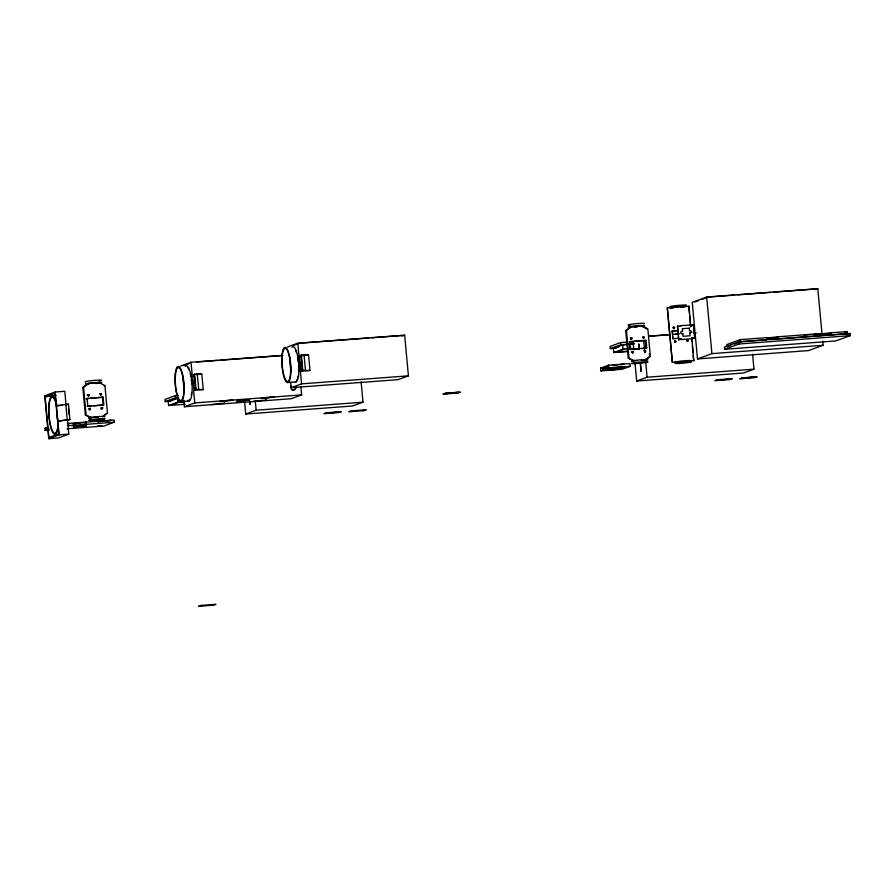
<?xml version="1.0" encoding="UTF-8"?>
<svg xmlns="http://www.w3.org/2000/svg" width="895" height="895" viewBox="0 0 895 895"><rect width="100%" height="100%" fill="white"/><g stroke="black" fill="none" stroke-linecap="round" stroke-linejoin="round"><path stroke-width="1.34" d="M678.712 326.306L680.099 326.205M680.133 339.004L680.021 339.183M692.45 325.075L693.647 324.74L694.8 338.523L693.647 324.74M692.573 324.818L692.271 325.456M692.976 337.795L692.316 338.254M673.275 327.447L674.08 328.633M674.55 341.185C674.74 344.262 677.571 339.921 674.55 340.961M692.506 325.232L691.936 325.702M87.195 395.131L88.583 395.019L88.392 396.172M100.687 395.243L100.878 394.102L99.748 393.878M631.411 352.037L632.474 351.657L632.608 353.089M644.903 352.16L645.094 351.008L643.964 350.795M673.543 327.122C671.552 330.344 677.224 326.854 673.275 327.223M674.203 328.588L674.539 327.85L673.666 327.089M687.103 339.943C688.445 343.702 687.36 337.37 686.968 341.465M687.774 341.409L687.964 340.257L687.226 339.899M680.021 339.037L681.565 339.473L681.151 338.959M90.999 417.842L85.349 414.944L82.81 387.468L88.583 383.496L99.267 382.702L104.916 385.588L107.467 413.065L102.422 416.768M82.81 387.468L88.583 383.496M103.708 415.56L107.467 413.065M633.906 361.021L628.256 358.134L625.706 330.658L631.478 326.686L642.162 325.881L647.812 328.778L650.363 356.255L645.329 359.958L641.312 360.249M625.706 330.658L631.478 326.686M645.597 359.488L650.363 356.255M692.238 325.556L690.996 325.388M692.462 337.974L693.558 337.986M67.494 420.415L68.77 434.153L58.343 437.968L48.722 438.695L44.75 395.836L55.166 392.01L64.787 391.294L66.062 405.032L68.468 404.148L69.899 419.531L57.873 421.131L69.899 419.531M45.119 396.832L55.009 393.207L58.779 433.874L48.889 437.498L45.119 396.832L56.139 395.288M99.267 382.702L93.181 383.373M104.178 385.868L104.916 385.588M103.115 397.167L86.345 398.644L103.115 397.167L103.854 404.864L87.084 406.33L91.089 406.039M180.6 366.077L191.015 362.262L282.619 355.371M183.262 365.719L189.113 363.583M49.259 430.137L45.153 430.45L44.951 428.246L47.558 427.295M183.777 400.423L184.37 406.744L194.786 402.918L193.611 390.287L203.232 389.56L201.8 374.177L197.269 373.819L192.19 374.893L191.015 362.262M85.349 414.944L91.737 417.573M45.153 430.45L49.068 429.018M192.738 376.403L194.349 375.81L195.468 388.363L193.868 388.486L192.738 376.403L194.349 376.28M68.658 423.76L69.463 423.469M86.233 423.391L86.133 422.295L72.775 423.771L76.69 423.469M287.373 347.025L297.789 343.21L404.652 335.166L408.422 375.833L398.006 379.659L291.143 387.692L290.64 382.266M292.374 345.817L298.225 343.669M84.522 422.887L86.133 422.295M48.722 438.695L59.148 434.869L68.77 434.153M99.323 421.243L97.723 421.836L100.329 421.634M193.868 388.486L195.468 387.904M178.183 395.389L175.409 395.59L164.993 399.416L165.195 401.609L170.744 401.195M193.611 390.287L196.016 389.403L203.232 389.56M165.195 401.609L175.61 397.794L178.396 397.581M168.204 401.206L177.423 397.827L177.814 402.112L168.596 405.502L168.204 401.206L170.956 401.005M172.03 400.423L177.859 398.297M67.673 423.503L114.146 420.012L114.359 422.205L103.932 426.031L67.024 428.806M298.964 355.841L301.369 354.957L308.574 355.125L310.006 370.508L300.384 371.235L302.79 370.351L310.006 370.508M299.512 357.34L301.123 356.758L302.242 369.311L300.642 369.434L299.512 357.34L301.123 357.228M171.269 405.144L179.414 402.157L184.929 401.743M300.642 369.434L302.242 368.841M211.488 404.585L224.846 403.119L223.235 403.701M402.045 336.128L404.652 335.166M253.162 401.452L266.52 399.987L264.92 400.568M291.143 387.692L301.559 383.865L408.422 375.833M244.581 401.833L245.711 414.027L256.138 410.212L363.001 402.179L361.11 381.841M300.899 386.752L301.649 394.885L291.233 398.711L184.37 406.744M327.581 412.808L325.97 413.4L339.328 411.924M363.001 402.179L352.574 405.994L245.711 414.027M351.232 410.883L348.793 411.778L363.806 410.648M350.829 411.499L352.44 410.917M362.587 410.615L364.187 410.033M363.795 410.648L366.223 409.765L351.22 410.883M667.312 307.914L672.358 362.318L667.312 307.914L688.949 306.213L690.839 326.608M822.035 334.238L817.806 288.682L706.67 297.039L692.238 302.331L697.485 358.929L808.621 350.572L823.053 345.28L822.673 341.14M445.352 393.229L442.913 394.113L457.927 392.983M694.912 301.973L698.547 300.642M702.195 299.299L708.269 297.073L734.638 295.093M688.949 306.213L689.318 313.116M457.904 392.983L460.343 392.099L445.33 393.229M627.529 342.091L620.582 342.606L610.166 346.432L610.368 348.636L615.917 348.211M610.368 348.636L620.794 344.81L634.667 343.769M633.626 344.016L622.596 344.844L613.377 348.233L613.769 352.518L627.563 351.478M616.051 347.875L619.541 346.589M677.493 325.981L678.768 339.72L677.493 325.981L678.969 326.429M629.241 341.834L646.011 340.357L646.749 348.043L642.006 348.614M613.769 352.518L622.987 349.139L634.231 348.446M672.391 333.634L672.145 331.072L677.761 330.568M624.598 349.173L616.442 352.16L627.462 351.332M690.85 324.986L691.846 325.702M682.896 333.567C680.301 335.021 679.685 330.568 682.572 331.418L682.438 328.678M682.326 328.722L689.385 328.152M689.273 328.197L689.519 330.893L690.705 330.77M672.626 336.196L672.861 338.769L672.413 330.971M682.773 333.611L683.03 336.307L689.967 335.782L689.844 333.041M689.721 333.085L691.667 332.392L690.582 330.814M600.579 368.125L608.6 365.182L629.968 363.583L630.225 366.323L622.204 369.266L600.836 370.877L600.579 368.125L603.252 367.923M628.256 358.134L634.633 360.752L637.307 360.551M815.177 289.644L817.806 288.682M602.548 368.516L606.821 366.939L606.877 367.543L602.603 369.12L602.548 368.516L607.895 368.113M600.836 370.877L608.846 367.934L630.225 366.323M693.58 338.198L693.066 337.851M769.655 339.63L847.375 333.779L847.173 331.586L831.142 332.795L831.242 333.891L820.558 334.696L820.458 333.6L777.71 336.811L777.811 337.907L767.127 338.713L767.026 337.616L740.31 339.619L726.941 344.519L727.154 346.723L730.79 345.38M738.912 341.778L724.48 347.07L724.681 349.274L835.818 340.917L850.25 335.625L850.049 333.432L738.912 341.778L739.113 343.982L724.681 349.274M734.437 344.049L740.512 341.823L766.881 339.831M635.036 363.415L636.669 381.035L647.096 377.209L753.959 369.176L752.572 354.263M697.485 358.929L711.917 353.637L823.053 345.28M691.857 337.493L693.726 360.707L693.222 355.27M767.026 337.997L777.71 336.811M771.132 338.802L777.811 337.907M820.458 333.6L819.115 334.081L831.142 332.795M831.242 333.891L829.911 334.383L829.799 333.287M844.746 332.481L847.173 331.586M717.331 379.782L714.892 380.666L729.906 379.547L732.323 378.652L717.309 379.782M716.929 380.397L730.286 378.932L728.687 379.514M847.42 334.394L850.049 333.432M753.959 369.176L743.532 373.002L636.669 381.035M200.592 606.049L202.192 605.456M212.35 605.165L213.95 604.572M101.616 409.116C103.876 408.198 100.083 406.397 100.878 408.758M630.36 337.986L631.624 338.612L630.494 339.418M643.192 338.567L643.919 337.683L643.035 336.923M68.468 404.148L56.441 405.748L62.001 405.334M80.337 425.617L75.057 425.975M737.413 294.891L770.718 292.385M773.493 292.173L815.132 289.04M299.389 343.244L368.706 338.03M371.481 337.818L401.978 335.524M632.071 326.854L637.419 326.451M196.777 361.983L217.574 360.416M220.349 360.215L282.73 355.516M680.166 325.78L690.974 324.941M300.34 355.74L308.574 355.125M672.145 331.072L677.493 330.669M648.875 336.128L669.684 334.562M672.469 334.361L679.406 333.835M649.076 336.274L669.874 334.708M675.423 334.294L678.197 334.081M693.446 332.94L696.221 332.727M646.011 340.357L629.979 341.566L630.718 349.251L646.749 348.043M196.307 374.591L201.8 374.177M630.304 341.879L633.078 341.677M672.861 338.769L678.477 338.265M678.768 339.72L679.954 339.597M681.442 339.518L692.249 338.679M693.726 338.601L694.923 338.478M820.558 335.088L825.895 334.685M629.979 349.52L639.332 348.815M44.75 395.836L47.502 395.624M739.113 343.982L850.25 335.625M287.977 382.534L295.999 381.93M615.279 365.07L612.605 365.272L623.96 364.22L620.615 364.668M93.762 405.838L103.115 405.133L102.377 397.447M672.358 362.318L681.979 361.513M687.315 361.11L693.994 360.618M602.603 369.12L605.277 368.919M181.204 401.586L189.225 400.982M177.814 402.112L184.706 401.598M194.786 402.918L301.649 394.885M168.596 405.502L185.142 404.249M93.08 417.473L98.416 417.07M100.632 421.142L111.081 420.359L106.863 421.142M67.886 425.707L114.359 422.205M44.951 428.246L47.692 428.045M97.689 425.83L101.661 426.087M674.942 340.816L675.747 342.002L674.36 342.114M89.164 408.388L89.981 409.574L88.918 409.955M642.554 326.731L647.074 329.047M645.273 340.626L646.011 348.312M629.61 345.683L629.856 348.244M87.084 398.376L87.822 406.061M776.368 337.303L776.48 338.399M740.31 339.619L740.512 341.823M706.67 297.039L711.917 353.637M689.564 315.834L690.582 326.709M691.589 337.594L691.969 341.666M692.338 345.75L692.976 352.552M649.367 353.771L649.625 356.523M643.695 340.615L644.825 352.809M645.709 362.296L647.096 377.209M639.265 349.397L638.75 343.904L638.996 349.497M640.54 363.135L641.033 371.481L640.272 363.236M633.022 341.722L633.783 349.856M626.444 330.389L628.984 357.866M622.596 344.844L622.987 349.139M620.582 342.606L620.794 344.81M608.6 365.182L608.846 367.934M304.043 354.733L305.475 370.172M301.369 354.957L302.79 370.351M297.789 343.21L301.559 383.865M255.254 400.725L256.138 410.212M250.085 401.631L250.074 404.473L249.817 401.732M197.269 373.786L198.701 389.224M194.595 374.02L196.016 389.403M175.409 395.59L175.61 397.794M83.537 387.199L86.088 414.676M74.374 423.178L74.475 424.275M68.468 408.623L68.971 414.005M65.805 404.316L67.237 419.755M55.166 392.01L59.148 434.869M804.157 335.211A8.301 0.559 -5.3 0 1 809.964 334.506M814.114 334.193A8.301 0.559 -5.3 0 1 818.366 334.282M183.911 387.714A16.591 4.117 85.7 0 1 183.296 379.144M187.525 367.409A16.591 4.117 85.7 0 1 188.99 369.825M190.299 373.886A16.591 4.117 85.7 0 1 190.836 376.381M191.273 379.088A16.591 4.117 85.7 0 1 191.743 383.854M191.642 392.871A16.591 4.117 85.7 0 1 191.34 395.087M189.796 399.383A16.591 4.117 85.7 0 1 189.113 399.886M185.243 366.357A17.699 4.397 85.7 0 1 191.989 383.373A17.699 4.397 85.7 0 1 187.659 400.457M291.121 371.369A16.591 4.117 85.7 0 1 290.125 357.373M295.764 350.773A16.591 4.117 85.7 0 1 296.446 352.63M297.61 357.329A16.591 4.117 85.7 0 1 298.27 361.927M298.572 365.764A16.591 4.117 85.7 0 1 298.594 371.313M298.113 376.034A16.591 4.117 85.7 0 1 297.688 377.891M297.174 379.335A16.591 4.117 85.7 0 1 296.569 380.33M292.016 347.305A17.699 4.397 85.7 0 1 298.639 362.777A17.699 4.397 85.7 0 1 295.227 381.941M57.761 420.538A17.978 4.464 85.7 0 1 56.967 412.304M58.466 421.981A19.086 4.732 85.7 0 1 52.559 432.128A19.086 4.732 85.7 0 1 48.867 404.562A19.086 4.732 85.7 0 1 55.635 400.815M56.385 403.197A19.086 4.732 85.7 0 1 56.832 404.987M58.186 421.59A17.978 4.464 85.7 0 1 52.089 430.081A17.978 4.464 85.7 0 1 49.594 402.023A17.978 4.464 85.7 0 1 56.832 406.475M296.077 387.009A2.763 2.674 69.9 0 1 292.967 389.918A2.763 2.674 69.9 0 1 290.964 386.002M295.54 387.199A2.763 2.674 69.9 0 1 291.759 389.884M670.019 307.902A8.245 0.559 -5.3 0 1 678.533 306.47A8.245 0.559 -5.3 0 1 686.096 306.47M684.731 306.795A8.245 0.559 -5.3 0 1 680.905 307.343M673.241 307.969A8.245 0.559 -5.3 0 1 671.093 308.003M670.993 306.907A8.245 0.559 -5.3 0 1 672.928 306A8.245 0.559 -5.3 0 1 683.735 305.038A8.245 0.559 -5.3 0 1 684.619 305.698M676.139 362.408A8.245 0.559 -5.3 0 1 681.968 361.021A8.245 0.559 -5.3 0 1 691.141 360.864M607.257 366.458A8.301 0.559 -5.3 0 1 607.806 366.301M612.493 365.574A8.301 0.559 -5.3 0 1 615.682 365.25M620.985 367.431A8.301 0.559 -5.3 0 1 612.65 368.315A8.301 0.559 -5.3 0 1 607.257 368.371M616.588 367.375A8.301 0.559 -5.3 0 1 613.366 367.655M607.202 367.767A8.301 0.559 -5.3 0 1 607.358 367.521M91.01 418.233A8.245 0.559 -5.3 0 1 90.194 417.562A8.245 0.559 -5.3 0 1 100.9 416.432A8.245 0.559 -5.3 0 1 104.212 416.835M88.963 384.123A8.245 0.559 -5.3 0 1 88.001 383.328A8.245 0.559 -5.3 0 1 100.71 382.299A8.245 0.559 -5.3 0 1 95.81 383.563M85.461 381.919A8.245 0.559 -5.3 0 1 95.34 380.308A8.245 0.559 -5.3 0 1 99.255 380.878M630.751 327.357A8.245 0.559 -5.3 0 1 630.55 326.574A8.245 0.559 -5.3 0 1 642.162 325.489A8.245 0.559 -5.3 0 1 642.353 326.272M637.307 326.899A8.245 0.559 -5.3 0 1 634.465 327.156M630.539 325.153A8.245 0.559 -5.3 0 1 629.722 324.482A8.245 0.559 -5.3 0 1 640.44 323.352A8.245 0.559 -5.3 0 1 643.74 323.755M632.239 361.412A8.245 0.559 -5.3 0 1 640.193 359.88A8.245 0.559 -5.3 0 1 646.414 360.182M87.934 394.852C88.392 398.107 90.652 393.173 87.934 394.852M89.254 408.59C89.701 411.834 91.972 406.901 89.254 408.59M100.218 393.934C100.676 397.179 102.936 392.245 100.218 393.934M101.538 407.661C101.996 410.906 104.256 405.983 101.538 407.661M630.83 338.041C631.288 341.286 633.548 336.363 630.83 338.041M632.15 351.769C632.608 355.013 634.868 350.09 632.15 351.769M643.113 337.113C643.572 340.368 645.832 335.435 643.113 337.113M644.434 350.851C644.892 354.096 647.152 349.162 644.434 350.851M73.345 426.814L86.345 425.751L73.345 426.814M221.166 401.038L219.566 401.62L232.924 400.154L221.166 401.038M237.936 400.96L236.325 401.553L249.694 400.076L237.936 400.96M262.783 397.928L261.172 398.51L274.53 397.044L262.783 397.928M326.373 412.785L323.934 413.669L338.948 412.539L341.364 411.655L326.351 412.785M446.549 393.252L444.949 393.845L458.307 392.368L446.549 393.252M607.515 369.982L606.844 370.228L618.199 369.176L607.515 369.982M613.522 367.778L612.862 368.024L624.218 366.972L613.522 367.778M742.19 377.891L739.751 378.775L754.765 377.645L757.181 376.761L742.168 377.891M743.398 377.914L741.787 378.507L755.145 377.03L743.398 377.914M200.995 605.434L198.589 606.318L213.547 605.188L215.952 604.304L200.995 605.434M175.252 373.897A17.699 4.397 85.7 0 0 180.443 401.598A17.699 4.397 85.7 0 0 183.039 376.515A17.699 4.397 85.7 0 0 175.252 373.897M175.521 374.535A16.591 4.117 85.7 0 0 180.387 400.49A16.591 4.117 85.7 0 0 182.815 376.985A16.591 4.117 85.7 0 0 175.521 374.535M282.026 354.845A17.699 4.397 85.7 0 0 287.217 382.534A17.699 4.397 85.7 0 0 289.812 357.463A17.699 4.397 85.7 0 0 282.026 354.845M282.294 355.483A16.591 4.117 85.7 0 0 287.161 381.438A16.591 4.117 85.7 0 0 289.588 357.933A16.591 4.117 85.7 0 0 282.294 355.483M678.835 363.448A8.245 0.559 -5.3 0 0 691.477 361.837A8.245 0.559 -5.3 0 0 679.529 362.408A8.245 0.559 -5.3 0 0 678.835 363.448M611.061 369.49A8.301 0.559 -5.3 0 0 623.781 367.867A8.301 0.559 -5.3 0 0 611.755 368.449A8.301 0.559 -5.3 0 0 611.061 369.49M92.33 420.393A8.245 0.559 -5.3 0 0 105.107 418.782A8.245 0.559 -5.3 0 0 93.326 419.33A8.245 0.559 -5.3 0 0 92.33 420.393M635.226 363.583A8.245 0.559 -5.3 0 0 648.002 361.972A8.245 0.559 -5.3 0 0 636.222 362.509A8.245 0.559 -5.3 0 0 635.226 363.583"/></g></svg>
